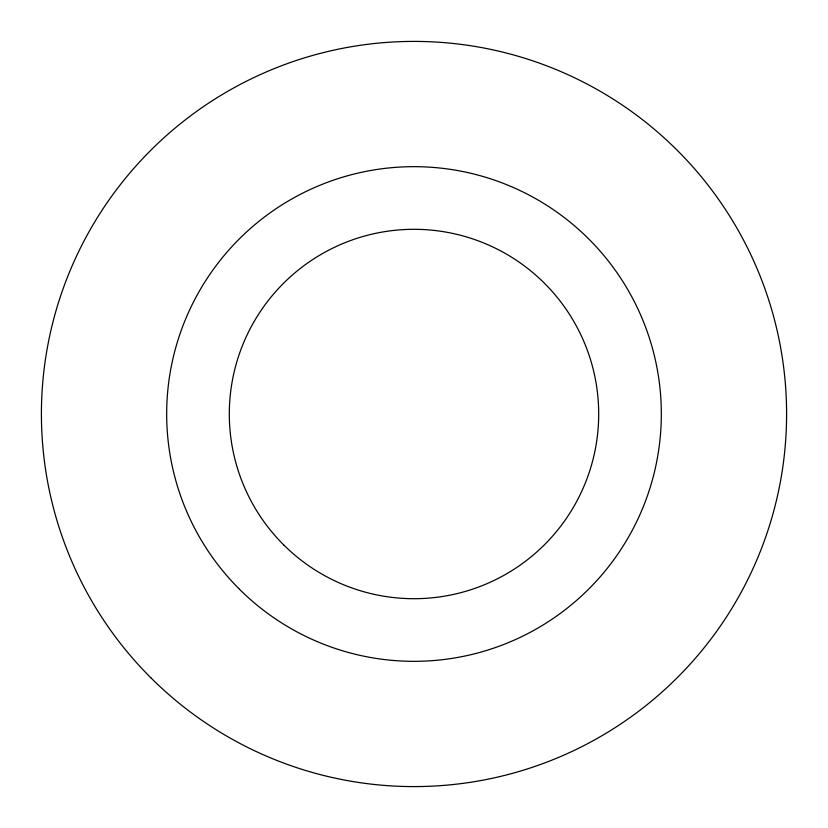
<?xml version="1.0" encoding="UTF-8"?>
<svg xmlns="http://www.w3.org/2000/svg" width="828" height="828" viewBox="0 0 828 828"><rect width="100%" height="100%" fill="white"/><g stroke="black" fill="none" stroke-linecap="round" stroke-linejoin="round"><path stroke-width="1.24" d="M151.069 677.997A372.6 372.6 0 0 0 774.097 509.706A372.6 372.6 0 0 0 316.834 54.296A372.6 372.6 0 0 0 151.069 677.997M239.468 589.246A247.334 247.334 0 0 0 653.033 477.528A247.334 247.334 0 0 0 349.499 175.226A247.334 247.334 0 0 0 239.468 589.246M283.662 544.865A184.696 184.696 0 0 0 592.496 461.444A184.696 184.696 0 0 0 365.841 235.701A184.696 184.696 0 0 0 283.662 544.865"/></g></svg>
